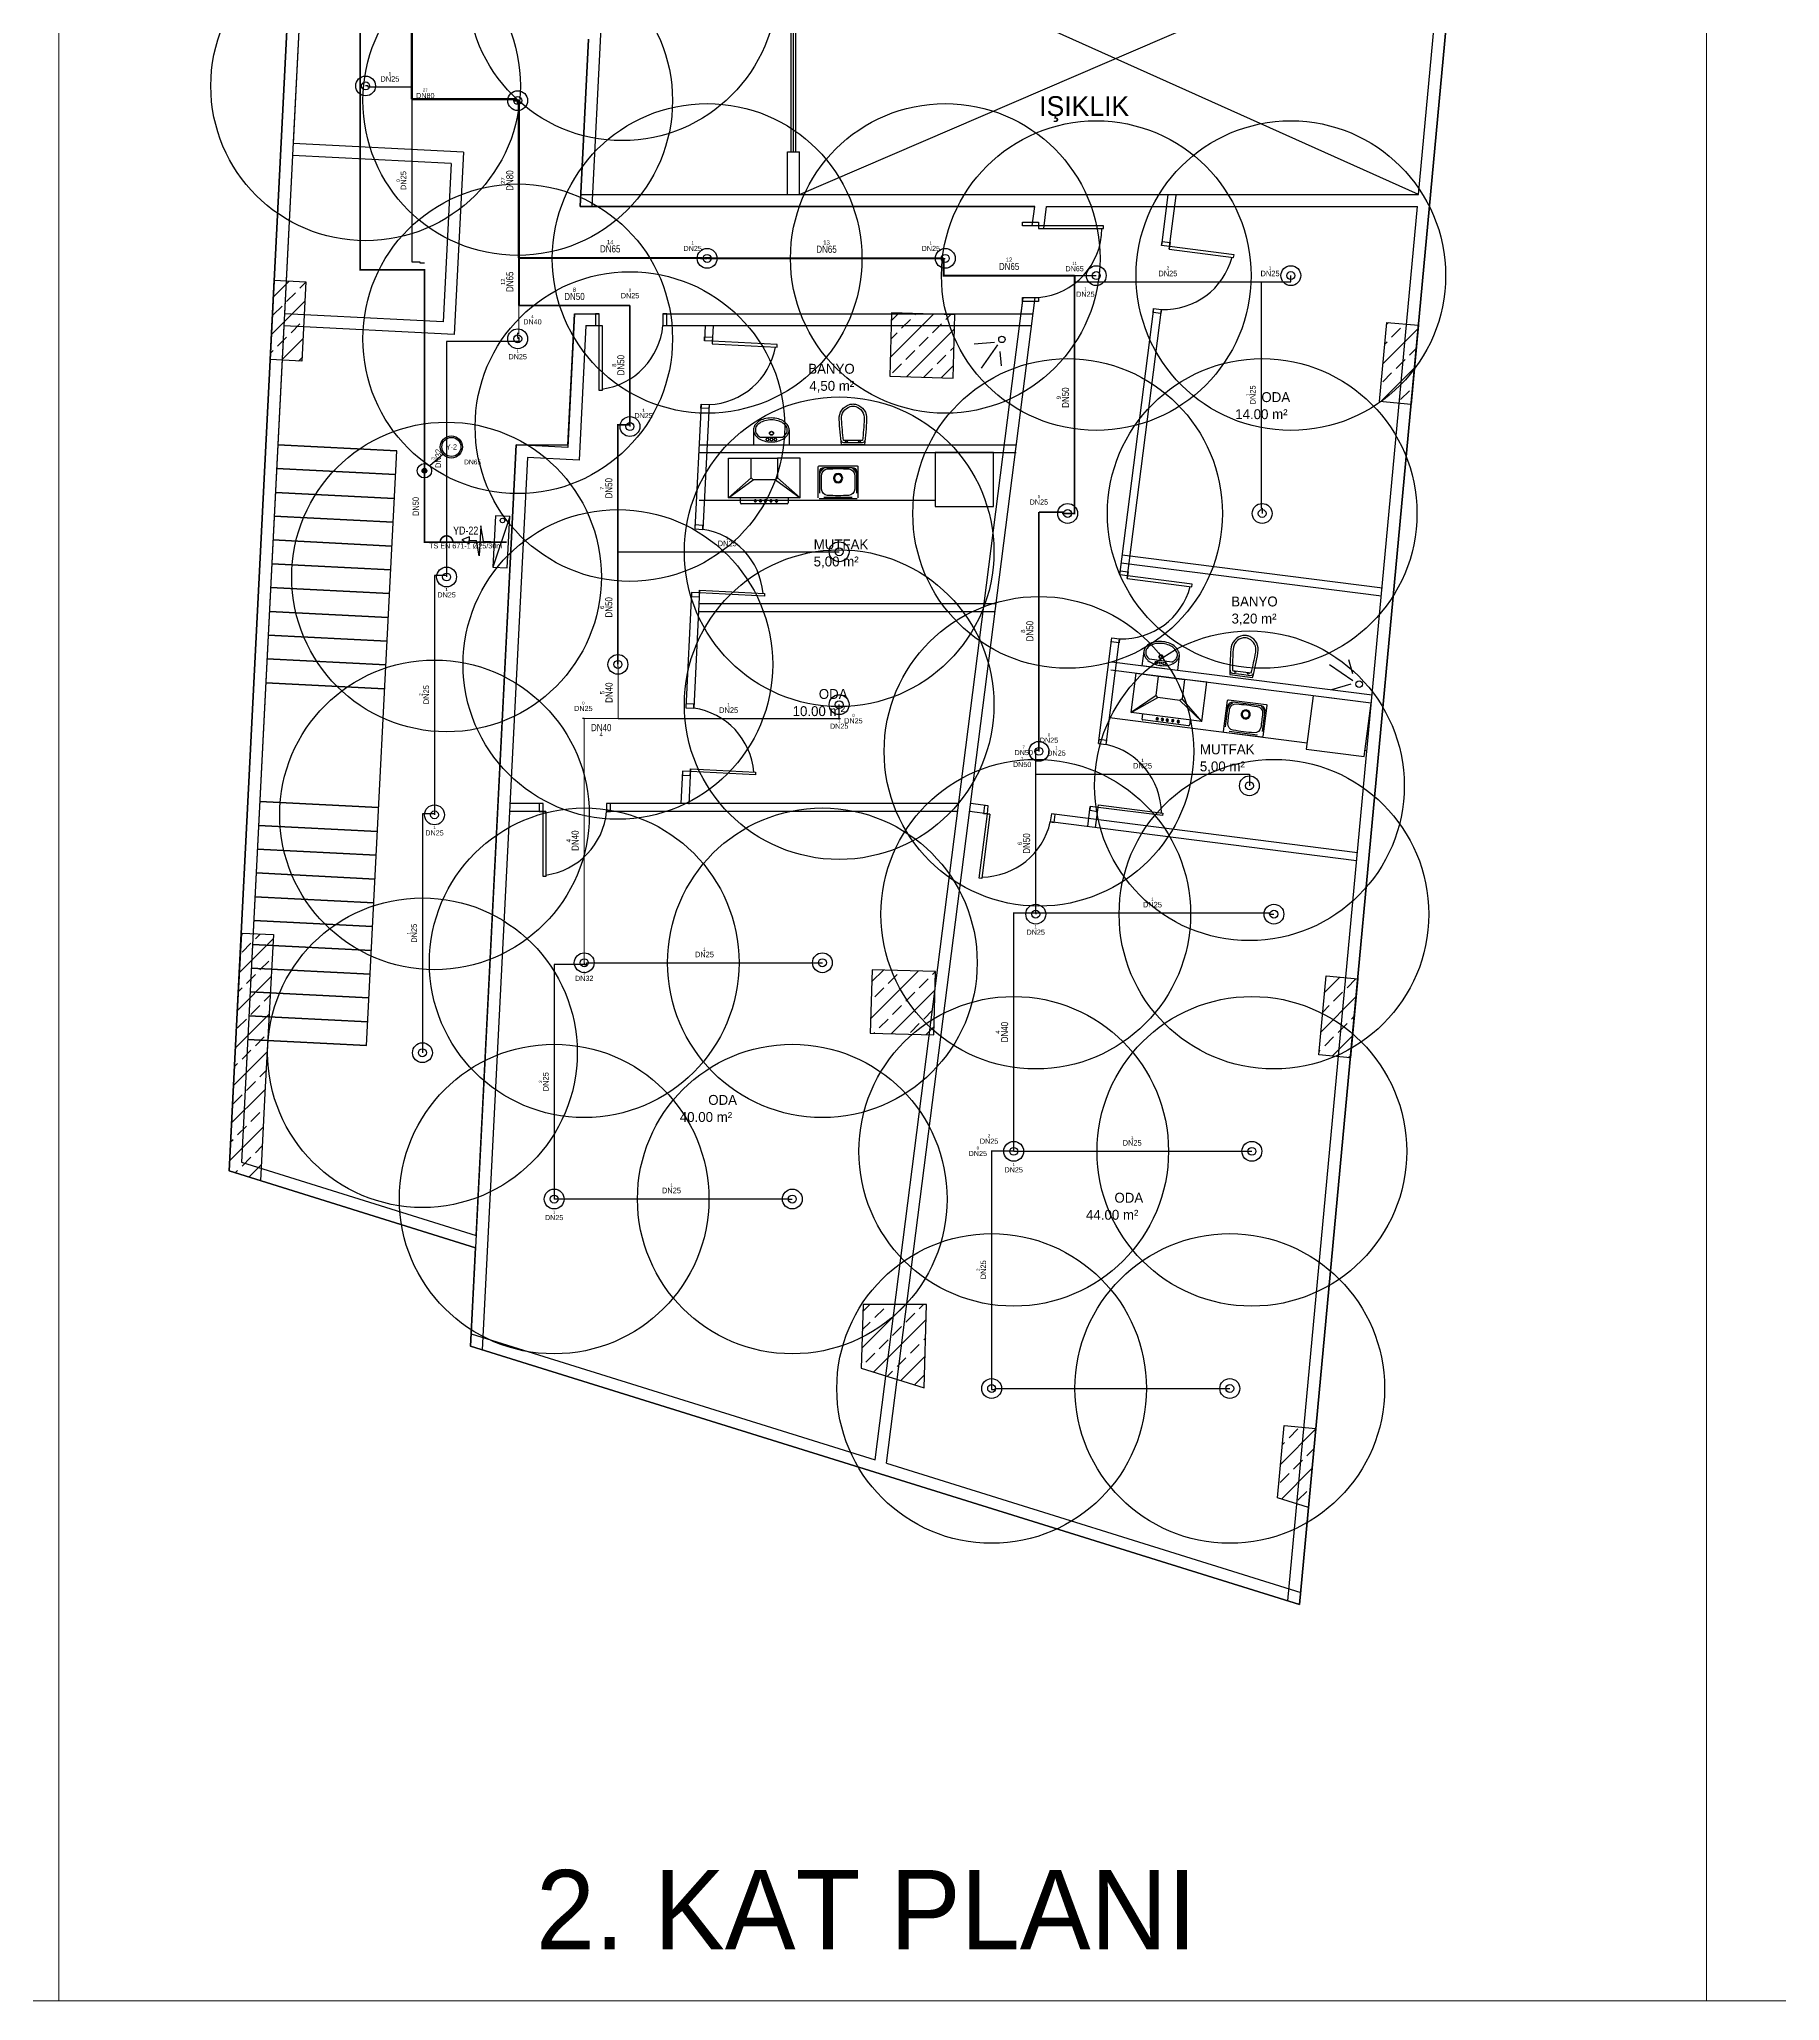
# Model space of a CAD drawing. Header units: centimetres. Extents: x 247996 to 315152, y -468471 to -440326.
# Drawn here: x 254398 to 256590, y -458149 to -455678 of the extents above; entities that cross this region are included whole.
import ezdxf
from ezdxf.enums import TextEntityAlignment as Align

# ---------------------------------------------------------------- set-up
doc = ezdxf.new("R2010")
doc.units = ezdxf.units.CM
doc.layers.add('SCOTT-ANTED', color=144, linetype='CONTINUOUS', lineweight=0)
for name, color, linetype in [('SCOTT-MKDU0', 50, 'CONTINUOUS'), ('SCOTT-MTY-SPRINKLER', 15, 'Continuous'), ('SCOTT-MTY-SPRINKLER-BORU', 140, 'Continuous'), ('SCOTT-MTY-SPRINKLER-CAP', 141, 'Continuous'), ('SCOTT-MTY-SPRINKLER-KORUMA', 8, 'Continuous'), ('SCOTT-MTY-YANGIN-DOLAP', 1, 'Continuous'), ('SCOTT-MTY-YANGIN-DOLAP-BORU', 1, 'Continuous'), ('SCOTT-MTY-YANGIN-KOLON', 6, 'Continuous')]:
    doc.layers.add(name, color=color, linetype=linetype)
doc.styles.add('MtXpl_Comic_Sans_MS', font='comic.ttf')
doc.styles.add('ROTAS', font='arial.ttf')

# ---------------------------------------------------------------- blocks, each defined once
blk = doc.blocks.new('ASL-SPR-PE')
for radius in [12.5, 5]:
    blk.add_circle((0, 0), radius)
blk = doc.blocks.new('Y-KOLON')
blk.add_hatch(color=7).paths.add_polyline_path([(3, 0), (2.8, 1.1), (2.1, 2.1), (1.1, 2.8), (0, 3), (-1.1, 2.8), (-2.1, 2.1), (-2.8, 1.1), (-3, 0), (-2.8, -1.1), (-2.1, -2.1), (-1.1, -2.8), (0, -3), (1.1, -2.8), (2.1, -2.1), (2.8, -1.1)])
for radius in [9, 3]:
    blk.add_circle((0, 0), radius)
blk = doc.blocks.new('ASL-YD-PLAN')
for p, q in [((0, 32.8), (-5, 22)), ((5, 22), (0, 32.8)), ((-21.2, 7.3), (0, 12.3)), ((21.2, 7.3), (-21.2, 7.3)), ((-5, 22), (5, 22)), ((0, 22), (0, 12.3)), ((0, 2.3), (21.2, 7.3)), ((0, 2.3), (0, -7.8)), ((36, -32.8), (-36, -12.8)), ((30, -22.8), (30, -22.8))]:
    blk.add_line(p, q)
for points in [[(-36, -12.8), (-36, -32.8), (36, -32.8), (36, -12.8), (-36, -12.8)], [(36, -32.8), (-36, -12.8), (-36, -32.8), (36, -32.8)]]:
    blk.add_lwpolyline(points)
blk.add_circle((30, -22.8), 3.25)
blk = doc.blocks.new('UHFGDUHGUFDGHD')
at = {"color": 3, "lineweight": 50}
for p, q in [((556704.4, 4532504.1), (556854.4, 4532504.1)), ((556704.4, 4532474.1), (556854.4, 4532474.1)), ((556704.4, 4532444.1), (556854.4, 4532444.1)), ((556704.4, 4532414.1), (556854.4, 4532414.1)), ((556704.4, 4532384.1), (556854.4, 4532384.1)), ((556704.4, 4532354.1), (556854.4, 4532354.1)), ((556704.4, 4532354.1), (556854.4, 4532354.1)), ((556704.4, 4532324.1), (556854.4, 4532324.1)), ((556704.4, 4532294.1), (556854.4, 4532294.1)), ((556704.4, 4532264.1), (556854.4, 4532264.1)), ((556704.4, 4532234.1), (556854.4, 4532234.1)), ((556704.4, 4532204.1), (556854.4, 4532204.1)), ((556704.4, 4532054.1), (556854.4, 4532054.1)), ((556704.4, 4532024.1), (556854.4, 4532024.1)), ((556704.4, 4531994.1), (556854.4, 4531994.1)), ((556704.4, 4531964.1), (556854.4, 4531964.1)), ((556704.4, 4531934.1), (556854.4, 4531934.1)), ((556704.4, 4531904.1), (556854.4, 4531904.1)), ((556704.4, 4531904.1), (556854.4, 4531904.1)), ((556704.4, 4531874.1), (556854.4, 4531874.1)), ((556704.4, 4531844.1), (556854.4, 4531844.1)), ((556704.4, 4531814.1), (556854.4, 4531814.1)), ((556704.4, 4531784.1), (556854.4, 4531784.1)), ((556704.4, 4531754.1), (556854.4, 4531754.1))]:
    blk.add_line(p, q, dxfattribs=at)

msp = doc.modelspace()

# ---------------------------------------------------------------- linework, layer by layer
at = {"layer": 'SCOTT-ANTED'}
for p, q in [((254422.3, -450649.1), (254422.3, -458149.1)), ((256497.9, -450649.1), (256497.9, -458149.1)), ((276712.4, -458149.1), (248038.8, -458149.1))]:
    msp.add_line(p, q, dxfattribs=at)
at = {"layer": 'SCOTT-MKDU0', "color": 8, "ltscale": 0.03}
for p, q in [((254840.4, -453386.3), (254717.5, -455809.8)), ((254823.9, -453415.3), (254636.9, -457103.9)), ((254636.9, -457103.9), (254823.9, -453415.3)), ((255985.4, -457650), (256372.6, -453482.7)), ((256372.6, -453482.7), (255985.4, -457650)), ((254833.3, -453527.2), (254652.5, -457093)), ((255355.5, -455874.2), (256167.8, -455524.2)), ((256135.3, -455874.2), (255355.5, -455524.2)), ((256135.3, -455874.2), (256167.8, -455524.2)), ((255345, -455820.4), (255345, -455548.7)), ((255348, -455820.4), (255348, -455548.7)), ((255351, -455820.4), (255351, -455548.7)), ((255089.7, -455678.5), (255079, -455889.2)), ((255079, -455889.2), (255089.7, -455678.5)), ((255105.4, -455664.2), (255094, -455889.2)), ((254716.8, -455824.8), (254706.7, -456024.5)), ((254916.5, -455834.9), (254716.8, -455824.8)), ((254932.3, -455820.7), (254717.5, -455809.8)), ((254932.3, -455820.7), (254920.6, -456050.4)), ((255340.5, -455874.2), (255340.5, -455820.4)), ((255340.5, -455874.2), (255340.5, -455820.4)), ((255340.5, -455874.2), (255340.5, -455820.4)), ((255340.5, -455820.4), (255355.5, -455820.4)), ((255355.5, -455874.2), (255355.5, -455820.4)), ((255355.5, -455874.2), (255355.5, -455820.4)), ((255355.5, -455874.2), (255355.5, -455820.4)), ((254916.5, -455834.9), (254906.4, -456034.6)), ((255079.7, -455874.2), (256135.3, -455874.2)), ((255811.8, -455938.4), (255820, -455874.2)), ((255821.3, -455942.9), (255829.9, -455875.5)), ((255079, -455889.2), (255651.7, -455889.2)), ((255651.7, -455889.2), (255079, -455889.2)), ((255648.6, -455913.7), (255651.7, -455889.2)), ((255648.6, -455913.7), (255651.7, -455889.2)), ((255663.3, -455917), (255666.8, -455889.2)), ((255666.8, -455889.2), (256133.9, -455889.2)), ((255970.7, -457645.5), (256133.9, -455889.2)), ((254688.7, -456082), (254693.8, -455982.1)), ((254692.8, -456003.1), (254712.8, -455983)), ((254693.8, -455982.1), (254733.7, -455984.1)), ((254709.4, -456008.9), (254720.6, -455997.7)), ((254726.2, -455992.1), (254733.7, -455984.6)), ((254733.7, -455984.1), (254728.7, -456084)), ((255465.1, -457472.1), (255652.2, -456003.7)), ((255626.2, -456089.2), (255637.1, -456003.7)), ((255634.5, -456024.2), (255637.1, -456003.7)), ((254690.4, -456050.3), (254732.5, -456008.2)), ((254692.5, -456025.8), (254703.8, -456014.5)), ((254906.4, -456034.6), (254706.7, -456024.5)), ((255072.1, -456024.2), (255063.6, -456192.8)), ((255063.8, -456189.5), (255072.1, -456024.2)), ((255072.1, -456024.2), (255103.3, -456024.2)), ((255072.1, -456024.2), (255103.3, -456024.2)), ((255183.3, -456024.2), (255649.6, -456024.2)), ((255183.3, -456024.2), (255634.5, -456024.2)), ((255471.3, -456023.1), (255469.1, -456103)), ((255469.7, -456079.2), (255524.4, -456024.6)), ((255471.1, -456033), (255480.7, -456023.3)), ((255551.3, -456025.4), (255471.3, -456023.1)), ((255500.8, -456025.8), (255502.5, -456024)), ((255540, -456031.4), (255546.2, -456025.2)), ((255549, -456105.3), (255551.3, -456025.4)), ((255758.9, -456353.2), (255801.7, -456017.7)), ((255768.4, -456357.7), (255811.6, -456019)), ((254705.9, -456039.5), (254652.5, -457093)), ((254698.1, -456065), (254709.4, -456053.8)), ((254920.6, -456050.4), (254705.9, -456039.5)), ((254715, -456048.2), (254726.2, -456037)), ((255086.4, -456039.2), (255077.8, -456208.5)), ((255086.4, -456039.2), (255106.7, -456039.2)), ((255183.3, -456039.2), (255647.7, -456039.2)), ((255236.6, -456039.2), (255235.6, -456058.3)), ((255246.6, -456039.2), (255245.4, -456062.1)), ((255470.4, -456056.1), (255478.3, -456048.2)), ((255483.9, -456042.6), (255495.1, -456031.4)), ((255490.2, -456103.7), (255550.8, -456043.1)), ((255506.4, -456065), (255517.6, -456053.8)), ((255523.2, -456048.2), (255534.4, -456037)), ((256086, -456134.7), (256095.3, -456035.1)), ((256090.5, -456087.1), (256134.9, -456042.7)), ((256095.2, -456037.5), (256097.4, -456035.3)), ((256095.3, -456035.1), (256135.1, -456038.8)), ((256101.3, -456053.8), (256112.5, -456042.6)), ((256135.1, -456038.8), (256125.8, -456138.4)), ((254689.3, -456073.9), (254692.5, -456070.7)), ((254703, -456082.7), (254730.1, -456055.5)), ((254724.3, -456083.8), (254728.9, -456079.2)), ((255489.5, -456081.9), (255500.8, -456070.7)), ((255528.8, -456087.5), (255540, -456076.3)), ((255545.7, -456070.7), (255550.1, -456066.2)), ((255600.9, -456060.4), (255575.5, -456062.4)), ((255604.8, -456063.2), (255584.5, -456092.8)), ((255608, -456071.6), (255609.4, -456090)), ((256092.8, -456062.3), (256095.7, -456059.4)), ((256123.8, -456076.3), (256132.5, -456067.5)), ((254728.7, -456084), (254688.7, -456082)), ((255450.6, -457467.6), (255626.2, -456089.2)), ((255469.1, -456103), (255549, -456105.3)), ((255472.7, -456098.7), (255483.9, -456087.5)), ((255512, -456104.3), (255523.2, -456093.1)), ((255533.9, -456104.9), (255549.5, -456089.3)), ((256087.7, -456134.8), (256130.2, -456092.3)), ((256090.1, -456109.9), (256101.3, -456098.7)), ((256106.9, -456093.1), (256118.2, -456081.9)), ((256112.5, -456132.4), (256123.8, -456121.2)), ((255231.6, -456138.2), (255223.6, -456295.3)), ((255241.6, -456138.7), (255233.6, -456295.8)), ((256125.8, -456138.4), (256086, -456134.7)), ((255297.4, -456170.6), (255297.4, -456189.2)), ((255342.5, -456170.6), (255342.5, -456189.2)), ((254810.1, -456945.9), (254848.1, -456196.9)), ((254998.7, -456189.5), (254941.1, -457324.4)), ((254948.2, -457185.2), (254998.7, -456189.5)), ((255063.6, -456192.8), (254998.7, -456189.5)), ((254998.7, -456189.5), (255063.8, -456189.5)), ((255229, -456189.2), (255628.6, -456189.2)), ((255229, -456199.2), (255628.6, -456199.2)), ((255297.4, -456189.2), (255342.5, -456189.2)), ((255305.9, -456179.6), (255334, -456179.6)), ((255599.8, -456199.2), (255526.2, -456199.2)), ((255526.2, -456199.2), (255526.2, -456266.9)), ((255599.8, -456266.9), (255599.8, -456199.2)), ((255012.9, -456205.3), (254955.9, -457329.1)), ((255077.8, -456208.5), (255012.9, -456205.3)), ((255266.1, -456206.3), (255294.6, -456206.3)), ((255266.1, -456256.3), (255266.1, -456206.3)), ((255356.1, -456206.3), (255327.6, -456206.3)), ((255356.1, -456256.3), (255356.1, -456206.3)), ((255379.1, -456256.3), (255379.1, -456216.9)), ((255380.1, -456215.9), (255428.1, -456215.9)), ((255381, -456250.2), (255381, -456223)), ((255386.3, -456217.7), (255422, -456217.7)), ((255427.3, -456223), (255427.3, -456250.2)), ((255429.1, -456216.9), (255429.1, -456256.3)), ((255294.6, -456230.8), (255266.1, -456256.3)), ((255266.1, -456256.3), (255297.1, -456233.3)), ((255325.1, -456233.3), (255356.1, -456256.3)), ((255356.1, -456256.3), (255327.6, -456230.8)), ((255229, -456259.2), (255526.2, -456259.2)), ((255356.1, -456256.3), (255266.1, -456256.3)), ((255281, -456262.6), (255281, -456256.3)), ((255340, -456263.6), (255282, -456263.6)), ((255299.5, -456258.3), (255299.5, -456260.9)), ((255299.5, -456258.3), (255300.1, -456258.3)), ((255299.5, -456260.9), (255299.5, -456261.4)), ((255300.1, -456261.4), (255299.5, -456261.4)), ((255300.1, -456258.3), (255300.1, -456260.9)), ((255300.1, -456260.9), (255300.1, -456261.4)), ((255306.1, -456258.3), (255306.1, -456260.9)), ((255306.1, -456258.3), (255306.7, -456258.3)), ((255306.1, -456260.9), (255306.1, -456261.4)), ((255306.7, -456261.4), (255306.1, -456261.4)), ((255306.7, -456258.3), (255306.7, -456260.9)), ((255306.7, -456260.9), (255306.7, -456261.4)), ((255312.2, -456258.3), (255312.2, -456260.9)), ((255312.2, -456258.3), (255312.9, -456258.3)), ((255312.2, -456260.9), (255312.2, -456261.4)), ((255312.2, -456261.4), (255312.9, -456261.4)), ((255312.9, -456258.3), (255312.9, -456260.9)), ((255312.9, -456260.9), (255312.9, -456261.4)), ((255319.2, -456258.3), (255319.2, -456260.9)), ((255319.2, -456258.3), (255319.8, -456258.3)), ((255319.2, -456260.9), (255319.2, -456261.4)), ((255319.2, -456261.4), (255319.8, -456261.4)), ((255319.8, -456258.3), (255319.8, -456260.9)), ((255319.8, -456260.9), (255319.8, -456261.4)), ((255326.2, -456258.3), (255326.2, -456260.9)), ((255326.2, -456258.3), (255326.8, -456258.3)), ((255326.2, -456260.9), (255326.2, -456261.4)), ((255326.2, -456261.4), (255326.8, -456261.4)), ((255326.8, -456258.3), (255326.8, -456260.9)), ((255326.8, -456260.9), (255326.8, -456261.4)), ((255341, -456256.3), (255341, -456262.6)), ((255428.1, -456257.3), (255380.1, -456257.3)), ((255422, -456255.5), (255386.3, -456255.5)), ((255526.2, -456266.9), (255599.8, -456266.9)), ((256088.5, -456379.9), (255760.8, -456338.2)), ((256089.7, -456370), (255762.1, -456328.2)), ((255219.6, -456375.2), (255212.2, -456520.4)), ((255229.7, -456372.4), (255222.2, -456520.9)), ((255229, -456389.2), (255601.8, -456389.2)), ((255229, -456399.2), (255601.8, -456399.2)), ((255731.9, -456565.4), (255748.8, -456432.5)), ((255741.8, -456566.7), (255758.7, -456433.8)), ((255789.3, -456449.4), (255786.9, -456467.9)), ((256075.5, -456514.7), (255747.8, -456473)), ((256076.7, -456504.8), (255749.1, -456463.1)), ((255831.6, -456473.6), (255786.9, -456467.9)), ((255824.4, -456463), (255796.5, -456459.4)), ((255833.9, -456455.1), (255831.6, -456473.6)), ((256052.6, -456486.7), (256023.1, -456466.4)), ((256052.6, -456477.6), (256047.3, -456460)), ((255773.1, -456526.6), (255779.4, -456477)), ((255779.4, -456477), (255807.7, -456480.6)), ((255868.7, -456488.4), (255840.4, -456484.8)), ((255862.3, -456538), (255868.7, -456488.4)), ((256050, -456490.7), (256025.6, -456498)), ((255804.6, -456504.9), (255773.1, -456526.6)), ((255773.1, -456526.6), (255806.7, -456507.7)), ((255834.5, -456511.3), (255862.3, -456538)), ((255862.3, -456538), (255837.3, -456509.1)), ((255889.6, -456550.5), (255894.6, -456511.4)), ((255892.2, -456544.7), (255895.6, -456517.8)), ((255895.7, -456510.6), (255943.3, -456516.6)), ((255901.5, -456513.2), (255937, -456517.7)), ((255941.5, -456523.6), (255938.1, -456550.5)), ((255944.2, -456517.7), (255939.2, -456556.9)), ((256002.4, -456505.4), (255993.9, -456572.6)), ((256075.5, -456514.7), (256002.4, -456505.4)), ((256066.9, -456581.9), (256075.5, -456514.7)), ((255994.8, -456565), (255746.1, -456533.2)), ((255862.3, -456538), (255773.1, -456526.6)), ((255787.1, -456534.8), (255787.9, -456528.5)), ((255845.5, -456543.2), (255788, -456535.9)), ((255805.7, -456535.4), (255805.6, -456535.9)), ((255806.2, -456536), (255805.6, -456535.9)), ((255806, -456532.9), (255805.7, -456535.4)), ((255806, -456532.9), (255806.6, -456532.9)), ((255806.3, -456535.5), (255806.2, -456536)), ((255806.6, -456532.9), (255806.3, -456535.5)), ((255812.2, -456536.3), (255812.1, -456536.8)), ((255812.7, -456536.8), (255812.1, -456536.8)), ((255812.5, -456533.7), (255812.2, -456536.3)), ((255812.5, -456533.7), (255813.1, -456533.8)), ((255812.8, -456536.3), (255812.7, -456536.8)), ((255813.1, -456533.8), (255812.8, -456536.3)), ((255818.3, -456537), (255818.2, -456537.5)), ((255818.2, -456537.5), (255818.8, -456537.6)), ((255818.6, -456534.5), (255818.3, -456537)), ((255818.6, -456534.5), (255819.2, -456534.6)), ((255818.9, -456537.1), (255818.8, -456537.6)), ((255819.2, -456534.6), (255818.9, -456537.1)), ((255825.5, -456535.4), (255825.2, -456537.9)), ((255825.2, -456537.9), (255825.2, -456538.4)), ((255825.2, -456538.4), (255825.8, -456538.5)), ((255825.5, -456535.4), (255826.2, -456535.4)), ((255826.2, -456535.4), (255825.8, -456538)), ((255825.8, -456538), (255825.8, -456538.5)), ((255832.2, -456538.8), (255832.1, -456539.3)), ((255832.1, -456539.3), (255832.7, -456539.4)), ((255832.5, -456536.2), (255832.2, -456538.8)), ((255832.5, -456536.2), (255833.1, -456536.3)), ((255832.8, -456538.9), (255832.7, -456539.4)), ((255833.1, -456536.3), (255832.8, -456538.9)), ((255847.4, -456536.1), (255846.6, -456542.3)), ((255938.1, -456557.7), (255890.4, -456551.6)), ((255932.2, -456555.1), (255896.8, -456550.6)), ((255993.9, -456572.6), (256066.9, -456581.9)), ((255218.3, -456597.5), (255216.1, -456641.8)), ((256070.4, -456574.6), (256067.9, -456574.3)), ((255208.1, -456600.3), (255206.1, -456641.3)), ((255032.5, -456641.3), (254990.8, -456641.3)), ((255555.9, -456641.3), (255112.5, -456641.3)), ((255593.3, -456644.2), (255571, -456641.3)), ((255718.5, -456670.2), (255721.8, -456644.8)), ((255728.4, -456671.5), (255732.1, -456642.7)), ((255035.8, -456651.3), (254990.8, -456651.3)), ((255554.6, -456651.3), (255112.5, -456651.3)), ((255595.4, -456654.5), (255569.7, -456651.3)), ((255571, -456651.3), (255569.7, -456651.3)), ((256057, -456713.4), (255671.4, -456664.2)), ((256058.3, -456703.4), (255672.7, -456654.3)), ((254642.1, -457004), (254653.1, -456804.3)), ((254650.4, -456853.7), (254692.8, -456811.3)), ((254653, -456806.2), (254654.8, -456804.4)), ((254653.1, -456804.3), (254693, -456806.3)), ((254653.2, -456828.4), (254664.5, -456817.1)), ((254670.1, -456811.5), (254676.1, -456805.5)), ((254693, -456806.3), (254682.1, -457006.1)), ((254675.7, -456850.8), (254686.9, -456839.6)), ((254647.8, -456901.2), (254690.1, -456858.8)), ((254658.9, -456867.7), (254670.1, -456856.4)), ((255446.8, -456850.4), (255444.5, -456930.4)), ((255445, -456912.2), (255505.1, -456852.1)), ((255446.3, -456865.9), (255461.5, -456850.8)), ((255526.8, -456852.7), (255446.8, -456850.4)), ((255467.1, -456867.7), (255478.3, -456856.4)), ((255506.4, -456873.3), (255517.6, -456862)), ((255523.2, -456856.4), (255526.8, -456852.9)), ((255524.5, -456932.6), (255526.8, -456852.7)), ((256009.5, -456957.7), (256018.8, -456858.1)), ((256016.9, -456879.1), (256036.3, -456859.7)), ((256018.8, -456858.1), (256058.6, -456861.8)), ((256045.2, -456873.3), (256056.4, -456862)), ((256058.6, -456861.8), (256049.4, -456961.3)), ((254649.1, -456877.4), (254653.2, -456873.3)), ((254681.3, -456890.1), (254688.8, -456882.6)), ((255450.2, -456884.5), (255461.5, -456873.3)), ((255471, -456931.1), (255526.1, -456876)), ((255489.5, -456890.1), (255500.8, -456878.9)), ((256012.4, -456928.6), (256056.6, -456884.3)), ((256028.3, -456890.1), (256039.6, -456878.9)), ((254645.2, -456948.7), (254687.5, -456906.3)), ((254647.6, -456923.8), (254658.9, -456912.6)), ((254664.5, -456906.9), (254675.7, -456895.7)), ((255455.9, -456923.8), (255467.1, -456912.6)), ((255472.7, -456906.9), (255483.9, -456895.7)), ((255495.1, -456929.4), (255506.4, -456918.2)), ((255512, -456912.6), (255523.2, -456901.3)), ((256014.6, -456903.8), (256022.7, -456895.7)), ((256034, -456929.4), (256045.2, -456918.2)), ((256050.8, -456912.6), (256054.3, -456909.1)), ((254670.1, -456946.2), (254681.3, -456935)), ((255444.5, -456930.4), (255524.5, -456932.6)), ((255449.1, -456930.5), (255450.2, -456929.4)), ((255514.6, -456932.4), (255524.8, -456922.2)), ((256017.1, -456946.2), (256028.3, -456935)), ((256026.6, -456959.2), (256052, -456933.8)), ((254642.6, -456996.2), (254684.9, -456953.8)), ((254643.9, -456972.5), (254647.6, -456968.7)), ((254653.2, -456963.1), (254664.5, -456951.8)), ((256049.4, -456961.3), (256009.5, -456957.7)), ((256010.1, -456953.3), (256011.5, -456951.8)), ((256047.1, -456961.1), (256049.8, -456958.5)), ((254658.9, -457002.4), (254670.1, -456991.1)), ((254675.7, -456985.5), (254683.6, -456977.6)), ((254637.1, -457103.9), (254642.1, -457004)), ((254640.1, -457043.5), (254677.8, -457005.9)), ((254642, -457019.2), (254653.2, -457008)), ((254657, -457004.8), (254657, -457004.8)), ((254657, -457004.8), (254657, -457004.8)), ((254682.1, -457006.1), (254676.5, -457116.2)), ((254677.8, -457005.9), (254682.3, -457001.3)), ((254664.5, -457041.6), (254675.7, -457030.4)), ((254637.7, -457090.8), (254679.9, -457048.7)), ((254638.9, -457067.2), (254642, -457064.1)), ((254647.6, -457058.5), (254658.9, -457047.3)), ((254653.2, -457097.8), (254664.5, -457086.5)), ((254670.1, -457080.9), (254678.7, -457072.3)), ((254636.9, -457103.9), (254947.4, -457200.7)), ((254947.4, -457200.7), (254636.9, -457103.9)), ((254676.5, -457116.2), (254637.1, -457103.9)), ((254644.7, -457106.3), (254647.6, -457103.4)), ((254652.5, -457093), (254948.2, -457185.2)), ((254652.5, -457093), (254948.2, -457185.2)), ((254661.8, -457111.6), (254677.5, -457096)), ((254941.1, -457324.4), (254947.4, -457200.7)), ((255435.6, -457272.3), (255433.3, -457352.2)), ((255434, -457327.3), (255489, -457272.3)), ((255435.3, -457281.1), (255444.1, -457272.3)), ((255515.6, -457272.3), (255435.6, -457272.3)), ((255450.2, -457288.6), (255461.5, -457277.4)), ((255489.5, -457294.2), (255500.8, -457283)), ((255506.4, -457277.4), (255511.5, -457272.3)), ((255512.6, -457376.9), (255515.6, -457272.3)), ((254941.9, -457309), (255450.6, -457467.6)), ((255434.6, -457304.2), (255444.6, -457294.2)), ((255449.1, -457357.1), (255515, -457291.2)), ((255472.7, -457311.1), (255483.9, -457299.8)), ((255512, -457316.7), (255514.4, -457314.3)), ((254941.1, -457324.4), (255985.4, -457650)), ((255985.4, -457650), (254941.1, -457324.4)), ((255439, -457344.7), (255450.2, -457333.5)), ((255455.9, -457327.9), (255467.1, -457316.7)), ((255478.3, -457350.3), (255489.5, -457339.1)), ((255483.3, -457367.8), (255513.7, -457337.4)), ((255495.1, -457333.5), (255506.4, -457322.3)), ((255433.3, -457350.4), (255433.4, -457350.3)), ((255433.3, -457352.2), (255512.6, -457376.9)), ((255466.2, -457362.5), (255472.7, -457356)), ((255500.8, -457372.8), (255512, -457361.6)), ((255957.7, -457515.7), (255966.1, -457424.6)), ((255961.6, -457473.2), (256005.9, -457428.9)), ((255966.1, -457424.6), (256006, -457428.3)), ((255972.2, -457440.1), (255983.4, -457428.9)), ((256006, -457428.3), (255996.7, -457527.9)), ((255963.9, -457448.4), (255966.6, -457445.8)), ((255994.7, -457462.6), (256003.6, -457453.7)), ((255465.1, -457472.1), (255986.8, -457634.8)), ((255961, -457496.3), (255972.2, -457485)), ((255962.5, -457517.2), (256001.3, -457478.4)), ((255977.8, -457479.4), (255989.1, -457468.2)), ((255983.4, -457518.7), (255994.7, -457507.5)), ((255996.7, -457527.9), (255957.7, -457515.7))]:
    msp.add_line(p, q, dxfattribs=at)
for points in [[(255636.5, -455913.7), (255636.5, -455908.7), (255656.5, -455908.7), (255656.5, -455913.7), (255636.5, -455913.7)], [(255811.6, -455938.4), (255812.3, -455933.4), (255822.2, -455934.7), (255821.5, -455939.6), (255811.6, -455938.4)], [(255636.5, -456008.7), (255636.5, -456003.7), (255656.5, -456003.7), (255656.5, -456008.7), (255636.5, -456008.7)], [(255103.3, -456024.2), (255098.3, -456024.2), (255098.3, -456039.2), (255103.3, -456039.2), (255103.3, -456024.2)], [(255188.3, -456024.2), (255183.3, -456024.2), (255183.3, -456039.2), (255188.3, -456039.2), (255188.3, -456024.2)], [(255800.9, -456022.7), (255801.5, -456017.7), (255811.4, -456019), (255810.8, -456023.9), (255800.9, -456022.7)], [(255235.6, -456058.3), (255235.9, -456053.3), (255245.9, -456053.8), (255245.6, -456058.8), (255235.6, -456058.3)], [(255231.3, -456143.2), (255231.6, -456138.2), (255241.6, -456138.7), (255241.3, -456143.7), (255231.3, -456143.2)], [(255223.8, -456290.3), (255223.6, -456295.3), (255233.6, -456295.8), (255233.8, -456290.8), (255223.8, -456290.3)], [(255758.9, -456353.2), (255759.6, -456348.2), (255769.5, -456349.5), (255768.8, -456354.4), (255758.9, -456353.2)], [(255219.5, -456375.2), (255219.3, -456380.2), (255229.3, -456380.7), (255229.5, -456375.7), (255219.5, -456375.2)], [(255748.2, -456437.5), (255748.8, -456432.5), (255758.7, -456433.8), (255758.1, -456438.8), (255748.2, -456437.5)], [(255212.4, -456515.4), (255212.2, -456520.4), (255222.2, -456520.9), (255222.4, -456515.9), (255212.4, -456515.4)], [(255732.5, -456560.4), (255731.9, -456565.4), (255741.8, -456566.7), (255742.4, -456561.7), (255732.5, -456560.4)], [(255208.1, -456600.3), (255207.9, -456605.3), (255217.9, -456605.8), (255218.1, -456600.8), (255208.1, -456600.3)], [(255032.5, -456641.3), (255027.5, -456641.3), (255027.5, -456651.3), (255032.5, -456651.3), (255032.5, -456641.3)], [(255117.5, -456641.3), (255112.5, -456641.3), (255112.5, -456651.3), (255117.5, -456651.3), (255117.5, -456641.3)], [(255593.3, -456644.2), (255588.4, -456643.6), (255587.1, -456653.5), (255592.1, -456654.1), (255593.3, -456644.2)], [(255721.8, -456644.8), (255721.1, -456649.7), (255731, -456651), (255731.7, -456646), (255721.8, -456644.8)], [(255677.7, -456654.9), (255672.7, -456654.3), (255671.4, -456664.2), (255676.4, -456664.9), (255677.7, -456654.9)]]:
    msp.add_lwpolyline(points, dxfattribs=at)
for points in [[(255656.5, -455913.7), (255656.5, -455917), (255738.4, -455917), (255738.4, -455913.7)], [(255821.5, -455939.6), (255821.1, -455942.9), (255902.3, -455953.3), (255902.8, -455950)], [(255103.3, -456039.2), (255106.7, -456039.2), (255106.7, -456121.1), (255103.3, -456121.1)], [(255245.6, -456058.8), (255245.4, -456062.1), (255327.2, -456066.3), (255327.4, -456063)], [(255229.5, -456375.7), (255229.7, -456372.4), (255311.5, -456376.5), (255311.3, -456379.8)], [(255768.8, -456354.4), (255768.4, -456357.7), (255849.6, -456368.1), (255850.1, -456364.8)], [(255218.1, -456600.8), (255218.3, -456597.5), (255300, -456601.7), (255299.9, -456605)], [(255731.7, -456646), (255732.1, -456642.7), (255813.3, -456653.1), (255812.9, -456656.4)], [(255032.5, -456651.3), (255035.8, -456651.3), (255035.8, -456733.2), (255032.5, -456733.2)], [(255592.1, -456654.1), (255595.4, -456654.5), (255585, -456735.7), (255581.7, -456735.3)]]:
    msp.add_lwpolyline(points, close=True, dxfattribs=at)
for points in [[(255408.2, -456189.2, -0.01664), (255405.6, -456157.4, -0.351622), (255418.4, -456138.5, -0.068714), (255422.8, -456137.9, -0.068714), (255427.2, -456138.5, -0.351622), (255440, -456157.4, -0.01664), (255437.4, -456189.2)], [(255410.8, -456183.7, -0.016866), (255408.5, -456157.2, -0.351778), (255419.2, -456141.2, -0.068022), (255422.8, -456140.7, -0.068022), (255426.4, -456141.2, -0.351778), (255437.1, -456157.2, -0.016866), (255434.8, -456183.7)], [(255926.3, -456482.4, 0.01664), (255933, -456451.2, 0.351622), (255922.7, -456430.8, 0.068714), (255918.4, -456429.7, 0.068714), (255913.9, -456429.7, 0.351622), (255898.8, -456446.8, 0.01664), (255897.4, -456478.8)], [(255924.5, -456476.6, 0.016866), (255930.1, -456450.6, 0.351778), (255921.5, -456433.5, 0.068022), (255918, -456432.5, 0.068022), (255914.4, -456432.5, 0.351778), (255901.7, -456447, 0.016866), (255900.7, -456473.6)]]:
    msp.add_lwpolyline(points, format="xyb", close=True, dxfattribs=at)
for points in [[(255437.7, -456183.8, -0.389191), (255434.3, -456186.8), (255422.8, -456186.8), (255411.3, -456186.8, -0.389191), (255407.9, -456183.8, -0.389191)], [(255897.8, -456473.3, 0.389191), (255900.7, -456476.8), (255912.2, -456478.2), (255923.6, -456479.7, 0.389191), (255927.3, -456477.1, 0.389191)]]:
    msp.add_lwpolyline(points, format="xyb", dxfattribs=at)
for centre, radius in [((255610.5, -456056.5, 51), 4.14), ((255320.2, -456174.7), 2.52), ((255320.2, -456174.7), 2.12), ((255315.1, -456182.6), 1.56), ((255320.2, -456182.6), 1.56), ((255325.1, -456182.6), 1.56), ((255805, -456463.5), 1.56), ((255810.8, -456456.3), 2.52), ((255809.9, -456464.2), 1.56), ((255810.8, -456456.3), 2.12), ((255814.9, -456464.8), 1.56), ((256060.4, -456490.8, 51), 4.14)]:
    msp.add_circle(centre, radius, dxfattribs=at)
for centre, radius, start, end in [((255648.8, -455916.5), 87.6, 275.0191, 359.6313), ((255814.5, -455930.1), 88.9, 268.0454, 345.0626), ((255094.8, -456031), 88.9, 277.6747, 354.6919), ((255237.8, -456049.8), 88.9, 272.4059, 349.4231), ((255307.8, -456170.6), 10.3, 148.2866, 180), ((255307.8, -456170.6), 10.3, 180, 211.7134), ((255313.6, -456174.2), 17.2, 123.8347, 148.2866), ((255313.6, -456167), 17.2, 211.7134, 236.1653), ((255307.8, -456170.6), 7.93, 148.2866, 180), ((255307.8, -456170.6), 7.93, 180, 211.7134), ((255313.6, -456174.2), 14.8, 123.8347, 148.2866), ((255313.6, -456167), 14.8, 211.7134, 238.6233), ((255317.4, -456179.9), 24.1, 105.5176, 123.8347), ((255317.4, -456179.9), 21.7, 105.5176, 123.8347), ((255320, -456189), 33.5, 90, 105.5176), ((255320, -456189), 31.1, 90, 105.5176), ((255320, -456189), 33.5, 74.4824, 90), ((255320, -456189), 31.1, 74.4824, 90), ((255322.5, -456179.9), 21.7, 56.1653, 74.4824), ((255322.5, -456179.9), 24.1, 56.1653, 74.4824), ((255326.3, -456167), 14.8, 301.3767, 328.2866), ((255326.3, -456174.2), 14.8, 31.7134, 56.1653), ((255326.3, -456174.2), 17.2, 31.7134, 56.1653), ((255326.3, -456167), 17.2, 303.8347, 328.2866), ((255332.1, -456170.6), 7.93, 0, 31.7134), ((255332.1, -456170.6), 7.93, 328.2866, 0), ((255332.1, -456170.6), 10.3, 0, 31.7134), ((255332.1, -456170.6), 10.3, 328.2866, 0), ((255317.4, -456161.2), 24.1, 236.1653, 254.4824), ((255320, -456152.2), 33.5, 254.4824, 270), ((255320, -456152.2), 33.5, 270, 285.5176), ((255322.5, -456161.2), 24.1, 285.5176, 303.8347), ((255414.5, -456183.7), 1.78, 180, 0), ((255431.1, -456183.7), 1.78, 180, 0), ((255282, -456262.6), 1, 180, 270), ((255299.8, -456259.9), 1.54, 100.5754, 259.4621), ((255299.8, -456259.9), 1.54, 282.6235, 77.3767), ((255306.4, -456259.9), 1.54, 100.5754, 259.4621), ((255306.4, -456259.9), 1.54, 282.6235, 77.3767), ((255312.5, -456259.9), 1.54, 100.5754, 259.4621), ((255312.5, -456259.9), 1.54, 282.6235, 77.3767), ((255319.5, -456259.9), 1.54, 100.5754, 259.4621), ((255319.5, -456259.9), 1.54, 282.6235, 77.3767), ((255326.5, -456259.9), 1.54, 100.5754, 259.4621), ((255326.5, -456259.9), 1.54, 282.6235, 77.3767), ((255340, -456262.6), 1, 270, 0), ((255220.9, -456383.8), 88.9, 4.7726, 81.7897), ((255761.8, -456344.9), 88.9, 268.0454, 345.0626), ((255799.5, -456450.7), 10.3, 172.7373, 204.4507), ((255799.5, -456450.7), 10.3, 141.0239, 172.7373), ((255804.8, -456455), 17.2, 116.572, 141.0239), ((255799.5, -456450.7), 7.93, 141.0239, 172.7373), ((255799.5, -456450.7), 7.93, 172.7373, 204.4507), ((255804.8, -456455), 14.8, 116.572, 141.0239), ((255807.9, -456461.2), 24.1, 98.2549, 116.572), ((255807.9, -456461.2), 21.7, 98.2549, 116.572), ((255809.3, -456470.5), 33.5, 82.7373, 98.2549), ((255809.3, -456470.5), 31.1, 82.7373, 98.2549), ((255809.3, -456470.5), 31.1, 67.2197, 82.7373), ((255809.3, -456470.5), 33.5, 67.2197, 82.7373), ((255812.9, -456461.8), 21.7, 48.9027, 67.2197), ((255812.9, -456461.8), 24.1, 48.9027, 67.2197), ((255817.4, -456456.6), 14.8, 24.4507, 48.9027), ((255817.4, -456456.6), 17.2, 24.4507, 48.9027), ((255823.7, -456453.8), 10.3, 352.7373, 24.4507), ((255805.7, -456447.8), 17.2, 204.4507, 228.9027), ((255805.7, -456447.8), 14.8, 204.4507, 231.3606), ((255810.3, -456442.7), 24.1, 228.9027, 247.2197), ((255813.9, -456434), 33.5, 247.2197, 262.7373), ((255813.9, -456434), 33.5, 262.7373, 278.2549), ((255815.3, -456443.3), 24.1, 278.2549, 296.572), ((255818.3, -456449.5), 14.8, 294.114, 321.0239), ((255818.3, -456449.5), 17.2, 296.572, 321.0239), ((255823.7, -456453.8), 7.93, 321.0239, 352.7373), ((255823.7, -456453.8), 7.93, 352.7373, 24.4507), ((255823.7, -456453.8), 10.3, 321.0239, 352.7373), ((255904.3, -456474), 1.78, 172.7373, 352.7373), ((255920.8, -456476.1), 1.78, 172.7373, 352.7373), ((255209.5, -456609), 88.9, 4.7726, 81.7897), ((255788.1, -456534.9), 1, 172.7373, 262.7373), ((255806.1, -456534.5), 1.54, 93.3127, 252.1994), ((255806.1, -456534.5), 1.54, 275.3608, 70.114), ((255812.6, -456535.3), 1.54, 93.3127, 252.1994), ((255812.6, -456535.3), 1.54, 275.3608, 70.114), ((255818.7, -456536.1), 1.54, 93.3127, 252.1994), ((255818.7, -456536.1), 1.54, 275.3608, 70.114), ((255825.6, -456536.9), 1.54, 93.3127, 252.1994), ((255825.6, -456536.9), 1.54, 275.3608, 70.114), ((255832.6, -456537.8), 1.54, 93.3127, 252.1994), ((255832.6, -456537.8), 1.54, 275.3608, 70.114), ((255845.7, -456542.2), 1, 262.7373, 352.7373), ((255722.4, -456653.5), 88.9, 0.4121, 77.4292), ((255023.9, -456643.1), 88.9, 277.6747, 354.6919), ((255584.6, -456644.9), 88.9, 270.4121, 347.4292)]:
    msp.add_arc(centre, radius, start, end, dxfattribs=at)
at = {"layer": 'SCOTT-MKDU0', "color": 8, "ltscale": 0.03, "extrusion": (0, 0, -1)}
for centre, major_axis, start_param, end_param in [((255380.1, -456216.9), (0.707, 0.707), 3.926991, 5.497787), ((255386.3, -456223), (-3.75, 3.75), 5.497787, 7.068583), ((255391.1, -456227.5), (-7.14, 7.14), 5.524757, 6.541187), ((255715.4, -456236.3), (-234.9, 234.9), 5.470817, 5.524757), ((255391.2, -456227.6), (-5.66, 5.66), 5.524757, 7.028844), ((255404.1, -456551.6), (332.3, 0), 4.67265, 4.752129), ((255404.1, -456231.3), (-4.07, 4.07), 3.926991, 10.210176), ((255404.1, -456231.3), (-3.18, 3.18), 3.926991, 10.210176), ((255417, -456227.6), (-5.66, 5.66), 0.825137, 2.329224), ((255422, -456223), (3.75, 3.75), -0.785398, 0.785398), ((255417.1, -456227.5), (7.14, 7.14), -0.258001, 0.758428), ((255092.9, -456236.3), (234.9, 234.9), 0.758428, 0.812368), ((255428.1, -456216.9), (0.707, 0.707), -0.785398, 0.785398), ((255391.2, -456245), (5.66, 5.66), 2.395934, 3.900021), ((255417, -456245), (5.66, 5.66), 0.812368, 2.316455), ((255404.1, -455921.1), (332.3, 0), 1.531058, 1.610536), ((255895.5, -456511.5), (0.791, 0.612), 3.926991, 5.497787), ((255905.1, -456523.5), (-6.18, 7.99), 5.524757, 6.541187), ((256225.7, -456573.2), (-203.4, 262.8), 5.470817, 5.524757), ((255900.9, -456518.4), (-3.24, 4.19), 5.497787, 7.068583), ((255905.2, -456523.5), (-4.9, 6.33), 5.524757, 7.028844), ((255877, -456846.6), (329.6, -42), 4.67265, 4.752129), ((255917.5, -456528.9), (-3.52, 4.55), 3.926991, 10.210176), ((255917.5, -456528.9), (-2.75, 3.56), 3.926991, 10.210176), ((255930.8, -456526.8), (-4.9, 6.33), 0.825137, 2.329224), ((255936.3, -456522.9), (4.19, 3.24), -0.785398, 0.785398), ((255930.9, -456526.8), (7.99, 6.18), -0.258001, 0.758428), ((255943.2, -456517.6), (0.791, 0.612), -0.785398, 0.785398), ((255903, -456540.9), (6.33, 4.9), 2.395934, 3.900021), ((255956.8, -456221.1), (329.6, -42), 1.531058, 1.610536), ((255928.6, -456544.2), (6.33, 4.9), 0.812368, 2.316455), ((255608.1, -456494.5), (262.8, 203.4), 0.758428, 0.812368)]:
    msp.add_ellipse(centre, major_axis=major_axis, ratio=1, start_param=start_param, end_param=end_param, dxfattribs=at)
at = {"layer": 'SCOTT-MKDU0', "color": 8, "ltscale": 0.03, "invisible_edges": 1}
for points in [[(255327.6, -456230.8), (255294.6, -456230.8), (255294.6, -456206.3), (255327.6, -456206.3)], [(255294.6, -456230.8), (255327.6, -456230.8), (255325.1, -456233.3), (255297.1, -456233.3)], [(255837.3, -456509.1), (255804.6, -456504.9), (255807.7, -456480.6), (255840.4, -456484.8)], [(255804.6, -456504.9), (255837.3, -456509.1), (255834.5, -456511.3), (255806.7, -456507.7)]]:
    msp.add_3dface(points, dxfattribs=at)
at = {"layer": 'SCOTT-MTY-SPRINKLER-BORU'}
for points, const_width in [([(254867, -455439), (254867, -455739)], 3), ([(254867, -455739), (254867, -455754)], 3), ([(254867, -455754), (254997, -455754), (254997, -455755.8), (255000.5, -455755.8), (255000.5, -455759), (255002, -455759), (255002, -455954)], 3), ([(255002, -455954), (255232, -455954), (255232, -455954.5), (255237, -455954.5)], 2.5), ([(255002, -455954), (255002, -456014)], 2.5), ([(255237, -455954.5), (255237, -455954), (255242, -455954), (255242, -455954.5), (255537, -455954.5)], 2.5), ([(255537, -455954.5), (255537, -455976.2), (255702, -455976.2)], 2.5), ([(255702, -455976.2), (255702, -455984)], 2.5), ([(255702, -455984), (255702, -456275.8), (255693.2, -456275.8), (255687, -456275.8), (255687, -456274), (255657.1, -456274)], 2), ([(255002, -456014), (255002, -456049), (255000.5, -456049), (255000.5, -456054)], 1.5), ([(255002, -456014), (255141.9, -456014)], 2), ([(255141.9, -456014), (255141.9, -456164)], 2), ([(255141.9, -456164), (255126.7, -456164), (255126.7, -456324)], 2), ([(255657.1, -456274), (255657.1, -456574)], 2), ([(255126.7, -456324), (255126.7, -456464), (255126.7, -456465.9)], 2), ([(255126.7, -456465.9), (255126.7, -456469), (255127, -456469), (255127, -456534)], 1.5), ([(255127, -456534), (255084.3, -456534)], 1.5), ([(255084.3, -456534), (255084.3, -456841.7)], 1.5), ([(255657.1, -456574), (255653, -456574)], 2), ([(255653, -456574), (255653, -456604)], 2), ([(255653, -456604), (255653, -456779)], 2), ([(255653, -456779), (255652, -456779), (255625.3, -456779), (255625.3, -457079)], 1.5)]:
    msp.add_lwpolyline(points, dxfattribs=dict(at, const_width=const_width))
for points in [[(254867, -455739), (254812, -455739), (254812, -455737.3), (254808.9, -455737.3)], [(254867, -455754), (254867, -455959), (254877, -455959), (254877, -455960), (254883, -455960)], [(255237, -455954.5), (255239.1, -455954.5)], [(255537, -455954.5), (255539.1, -455954.5)], [(255702, -455976.2), (255729.3, -455976.2)], [(255937, -455984), (255974.4, -455984), (255974.4, -455976.2)], [(255702, -455984), (255937, -455984)], [(255937, -455984), (255937, -456269), (255938.3, -456269), (255938.3, -456275.8)], [(255141.9, -456014), (255142, -456014)], [(255000.5, -456054), (255002, -456054), (255002, -456059), (254910.9, -456059), (254910.9, -456354)], [(255000.5, -456054), (255000.5, -456055.8)], [(255141.9, -456164), (255141.9, -456166.3)], [(255657.1, -456274), (255657, -456274)], [(254910.9, -456302), (254910.9, -456322)], [(255126.7, -456324), (255402, -456324), (255405.5, -456324)], [(254910.9, -456354), (254895.7, -456354), (254895.7, -456654)], [(254910.9, -456354), (254910.9, -456355.8)], [(255405.5, -456534), (255405.5, -456516.6)], [(255084.3, -456534), (255082, -456534)], [(255127, -456534), (255405.5, -456534)], [(255405.5, -456534), (255407, -456534)], [(255653, -456574), (255652, -456574)], [(255657.1, -456574), (255657.1, -456575.4)], [(255653, -456604), (255922.2, -456604), (255922.2, -456618.8)], [(254895.7, -456654), (254880.5, -456654), (254880.5, -456955)], [(254895.7, -456654), (254895.7, -456655.4)], [(255653, -456779), (255947, -456779), (255947, -456780.5), (255953, -456780.5)], [(255653, -456779), (255653, -456780.5)], [(255084.3, -456844), (255046.4, -456844), (255046.4, -457139)], [(255084.3, -456841.7), (255084.3, -456844)], [(255084.3, -456844), (255087, -456844), (255087, -456841.7), (255384.3, -456841.7)], [(255597.5, -457079), (255597, -457079)], [(255625.3, -457079), (255597.5, -457079)], [(255597.5, -457079), (255597.5, -457377.9), (255597.5, -457379), (255602, -457379), (255602, -457377.9), (255897.5, -457377.9)], [(255625.3, -457079), (255627, -457079), (255922, -457079), (255922, -457079.2), (255925.3, -457079.2)], [(255625.3, -457079), (255625.3, -457079.2)], [(255046.4, -457139), (255342, -457139), (255342, -457139.3), (255346.4, -457139.3)], [(255046.4, -457139), (255046.4, -457139.3)]]:
    msp.add_lwpolyline(points, dxfattribs=at)
at = {"layer": 'SCOTT-MTY-SPRINKLER-KORUMA'}
for centre in [(255132.1, -455611.2), (254808.9, -455737.3), (255000.5, -455755.8), (255239.1, -455954.5), (255539.1, -455954.5), (255729.3, -455976.2), (255974.4, -455976.2), (255000.5, -456055.8), (255141.9, -456166.3), (255693.2, -456275.8), (255938.3, -456275.8), (255405.4, -456324), (254910.9, -456355.8), (255126.7, -456465.9), (255405.4, -456516.6), (255657.1, -456575.4), (255922.2, -456618.8), (254895.7, -456655.4), (255653.1, -456780.5), (255953.1, -456780.5), (255084.3, -456841.7), (255384.3, -456841.7), (254880.5, -456955), (255625.3, -457079.2), (255925.3, -457079.2), (255046.4, -457139.3), (255346.4, -457139.3), (255597.5, -457377.9), (255897.5, -457377.9)]:
    msp.add_circle(centre, 195, dxfattribs=at)
at = {"layer": 'SCOTT-MTY-YANGIN-DOLAP-BORU', "const_width": 2}
for points in [[(254883, -456222), (254883, -455969), (254802, -455969), (254802, -454354), (254847, -454354), (254847, -454214), (254952, -454214), (254952, -454213.2), (254954.7, -454213.2)], [(254883, -456222), (254883, -456312), (254986.5, -456312)], [(254902.9, -456312), (254903.1, -456309.9), (254903.9, -456308), (254905.2, -456306.3), (254906.9, -456305), (254908.8, -456304.2), (254910.9, -456304), (254912.9, -456304.2), (254914.9, -456305), (254916.5, -456306.3), (254917.8, -456308), (254918.6, -456309.9), (254918.9, -456312)]]:
    msp.add_lwpolyline(points, dxfattribs=at)
at = {"layer": 'SCOTT-MTY-YANGIN-KOLON'}
msp.add_line((254906.5, -456201.3), (254889.7, -456216), dxfattribs=at)
for radius in [14, 12]:
    msp.add_circle((254917, -456192), radius, dxfattribs=at)

# ---------------------------------------------------------------- block references
at = {"layer": 'SCOTT-MKDU0', "color": 8, "ltscale": 0.03, "rotation": 357.0978192426773}
msp.add_blockref('UHFGDUHGUFDGHD', (-530777.1, -4954693.7), dxfattribs=at)
at = {"layer": 'SCOTT-MTY-SPRINKLER'}
for p in [(254808.9, -455737.3), (255000.5, -455755.8), (255239.1, -455954.5), (255539.1, -455954.5), (255729.3, -455976.2), (255974.4, -455976.2), (255000.5, -456055.8), (255141.9, -456166.3), (255693.2, -456275.8), (255938.3, -456275.8), (255405.4, -456324), (254910.9, -456355.8), (255126.7, -456465.9), (255405.4, -456516.6), (255657.1, -456575.4), (255922.2, -456618.8), (254895.7, -456655.4), (255653.1, -456780.5), (255953.1, -456780.5), (255084.3, -456841.7), (255384.3, -456841.7), (254880.5, -456955), (255625.3, -457079.2), (255925.3, -457079.2), (255046.4, -457139.3), (255346.4, -457139.3), (255597.5, -457377.9), (255897.5, -457377.9)]:
    msp.add_blockref('ASL-SPR-PE', p, dxfattribs=at)
at = {"layer": 'SCOTT-MTY-YANGIN-DOLAP', "xscale": 0.9, "yscale": 0.9, "rotation": 87.0978192426639}
msp.add_blockref('ASL-YD-PLAN', (254959.5, -456310.6), dxfattribs=at)
at = {"layer": 'SCOTT-MTY-YANGIN-KOLON'}
msp.add_blockref('Y-KOLON', (254883, -456222), dxfattribs=at)

# ---------------------------------------------------------------- texts
at = {"layer": 'SCOTT-MKDU0', "color": 8, "ltscale": 0.03, "style": 'MtXpl_Comic_Sans_MS'}
for s, height, p in [('IŞIKLIK', 25, (255657.4, -455775.2)), ('BANYO', 12.5, (255366.5, -456099.8)), ('4,50 m²', 12.5, (255367.8, -456121.3)), ('MUTFAK', 12.5, (255373.4, -456321)), ('5,00 m²', 12.5, (255373.3, -456342.5)), ('BANYO', 12.5, (255899.3, -456392.9)), ('3,20 m²', 12.5, (255899.7, -456414.4)), ('MUTFAK', 12.5, (255859.9, -456579.1)), ('5,00 m²', 12.5, (255859.8, -456600.6))]:
    msp.add_text(s, height=height, rotation=360, dxfattribs=at).set_placement(p)
for s, p in [('ODA', (255937.3, -456135.5)), ('14.00 m²', (255904.3, -456157)), ('ODA', (255379.8, -456509.4)), ('10.00 m²', (255346.8, -456531)), ('ODA', (255240.5, -457020.7)), ('40.00 m²', (255204.7, -457042.2)), ('ODA', (255752.2, -457143.9)), ('44.00 m²', (255716.4, -457165.4))]:
    msp.add_text(s, height=12.5, dxfattribs=at).set_placement(p)
at = {"layer": 'SCOTT-MKDU0', "color": 8, "ltscale": 0.03, "insert": (255023.5, -457984.4), "char_height": 100, "attachment_point": 1}
msp.add_mtext_dynamic_manual_height_columns('2. KAT PLANI', width=6918.504, gutter_width=6, heights=[0], dxfattribs=at)
at = {"layer": 'SCOTT-MTY-SPRINKLER-CAP', "style": 'ROTAS', "width": 0.8}
for s, height, p in [('DN25', 7, (254839.5, -455728.5)), ('1', 4.2, (254839.5, -455721.8)), ('DN80', 6.5, (254884.1, -455749.4)), ('27', 3.9, (254884.1, -455742.6)), ('14', 5.4, (255117, -455934)), ('DN65', 9, (255117, -455942.5)), ('DN25', 6.5, (255220.9, -455942)), ('1', 3.9, (255220.9, -455935.1)), ('DN65', 9, (255389.5, -455943)), ('13', 5.4, (255389.5, -455934.5)), ('DN25', 6.5, (255520.9, -455942)), ('1', 3.9, (255520.9, -455935.1)), ('12', 5.4, (255619.5, -455956.1)), ('DN65', 9, (255619.5, -455964.7)), ('DN65', 6.5, (255702, -455967.5)), ('11', 3.9, (255702, -455960.7)), ('DN25', 7, (255819.5, -455973.5)), ('2', 4.2, (255819.5, -455966.8)), ('DN25', 7, (255948.2, -455973.5)), ('1', 4.2, (255948.2, -455966.8)), ('DN50', 9, (255072, -456002.5)), ('8', 5.4, (255072, -455994)), ('DN25', 6.5, (255142, -456001.4)), ('0', 3.9, (255142, -455994.6)), ('DN25', 6.5, (255715.6, -455999.6)), ('1', 3.9, (255715.6, -455992.8)), ('4', 3.9, (255019.1, -456027.6)), ('DN40', 6.5, (255019.1, -456034.4)), ('DN25', 6.5, (255000.5, -456078.3)), ('1', 3.9, (255000.5, -456071.5)), ('DN25', 6.5, (255159.1, -456152.5)), ('1', 3.9, (255159.1, -456145.7)), ('DN25', 6.5, (255657, -456261.4)), ('0', 3.9, (255657, -456254.6)), ('DN25', 7, (255264.4, -456313.5)), ('1', 4.2, (255264.4, -456306.8)), ('DN25', 6.5, (254910.9, -456378.3)), ('1', 3.9, (254910.9, -456371.5)), ('DN25', 6.5, (255083.2, -456521.4)), ('0', 3.9, (255083.2, -456514.6)), ('DN25', 7, (255266.2, -456523.5)), ('1', 4.2, (255266.2, -456516.8)), ('DN40', 9, (255105.7, -456545.5)), ('DN25', 6.5, (255405.5, -456543.7)), ('1', 3.9, (255405.5, -456536.9)), ('DN25', 6.5, (255423.4, -456536.9)), ('0', 3.9, (255423.4, -456530.1)), ('4', 5.4, (255105.7, -456554)), ('DN50', 6.5, (255637.9, -456576.9)), ('7', 3.9, (255637.9, -456570.1)), ('DN25', 6.5, (255669.7, -456561.4)), ('0', 3.9, (255669.7, -456554.6)), ('1', 3.9, (255679.2, -456570.8)), ('DN50', 6.5, (255635.9, -456591.9)), ('7', 3.9, (255635.9, -456585.1)), ('DN25', 6.5, (255679.2, -456577.6)), ('DN25', 7, (255787.6, -456593.5)), ('1', 4.2, (255787.6, -456586.8)), ('1', 3.9, (254895.7, -456671.3)), ('DN25', 6.5, (254895.7, -456678.1)), ('DN25', 7, (255800, -456768.5)), ('1', 4.2, (255800, -456761.8)), ('1', 3.9, (255653, -456796.3)), ('DN25', 6.5, (255653, -456803.2)), ('DN25', 7, (255235.7, -456831.2)), ('1', 4.2, (255235.7, -456824.6)), ('DN32', 6.5, (255084.3, -456861.3)), ('3', 3.9, (255084.3, -456854.5)), ('DN25', 6.5, (255594.3, -457066.4)), ('2', 3.9, (255594.3, -457059.6)), ('DN25', 7, (255774.5, -457068.5)), ('1', 4.2, (255774.5, -457061.8)), ('DN25', 6.5, (255580.1, -457081.9)), ('0', 3.9, (255580.1, -457075.1)), ('DN25', 6.5, (255625.3, -457102.5)), ('1', 3.9, (255625.3, -457095.7)), ('DN25', 7, (255194.2, -457128.5)), ('1', 4.2, (255194.2, -457121.8)), ('DN25', 6.5, (255046.4, -457162.6)), ('1', 3.9, (255046.4, -457155.8))]:
    msp.add_text(s, height=height, dxfattribs=at).set_placement(p, align=Align.MIDDLE_CENTER)
for s, height, p in [('0', 4.2, (254849.9, -455856.5)), ('DN25', 7, (254856.5, -455856.5)), ('27', 5.4, (254982, -455856.5)), ('DN80', 9, (254990.5, -455856.5)), ('DN65', 9, (254990.5, -455984)), ('12', 5.4, (254982, -455984)), ('DN50', 9, (255130.4, -456089)), ('8', 5.4, (255121.9, -456089)), ('9', 5.4, (255682, -456129.9)), ('DN50', 9, (255690.5, -456129.9)), ('1', 4.2, (255919.9, -456126.5)), ('DN25', 7, (255926.5, -456126.5)), ('DN32', 7, (254900.4, -456206.5)), ('3', 4.2, (254893.7, -456206.5)), ('7', 5.4, (255106.7, -456244)), ('DN50', 9, (255115.2, -456244)), ('6', 5.4, (255106.7, -456394)), ('DN50', 9, (255115.2, -456394)), ('8', 5.4, (255637, -456424)), ('DN50', 9, (255645.6, -456424)), ('DN25', 7, (254885.2, -456504)), ('DN40', 9, (255115.5, -456501.5)), ('2', 4.2, (254878.5, -456504)), ('5', 5.4, (255107, -456501.5)), ('4', 5.4, (255064.3, -456687.9)), ('DN40', 9, (255072.8, -456687.9)), ('6', 5.4, (255633, -456691.5)), ('DN50', 9, (255641.5, -456691.5)), ('DN25', 7, (254870, -456804.5)), ('1', 4.2, (254863.3, -456804.5)), ('DN40', 9, (255613.8, -456929)), ('4', 5.4, (255605.2, -456929)), ('2', 4.2, (255029.2, -456991.5)), ('DN25', 7, (255035.9, -456991.5)), ('2', 4.2, (255580.4, -457228.4)), ('DN25', 7, (255587, -457228.4))]:
    msp.add_text(s, height=height, rotation=90, dxfattribs=at).set_placement(p, align=Align.MIDDLE_CENTER)
at = {"layer": 'SCOTT-MTY-YANGIN-DOLAP', "style": 'ROTAS', "width": 0.8}
msp.add_text('DN50', height=8, rotation=90, dxfattribs=at).set_placement((254872, -456267), align=Align.MIDDLE_CENTER)
msp.add_text('YD-22', height=10, dxfattribs=at).set_placement((254935, -456305.3), align=Align.BOTTOM_CENTER)
msp.add_text('TS EN 671-1 Ø25/30m', height=6.5, dxfattribs=at).set_placement((254935, -456313.3), align=Align.TOP_CENTER)
at = {"layer": 'SCOTT-MTY-YANGIN-KOLON', "style": 'ROTAS', "width": 0.8}
msp.add_text('Y-2', height=6.5, dxfattribs=at).set_placement((254917, -456192), align=Align.MIDDLE_CENTER)
msp.add_text('DN65', height=6, dxfattribs=at).set_placement((254933, -456208), align=Align.TOP_LEFT)

doc.saveas('drawing.dxf')
